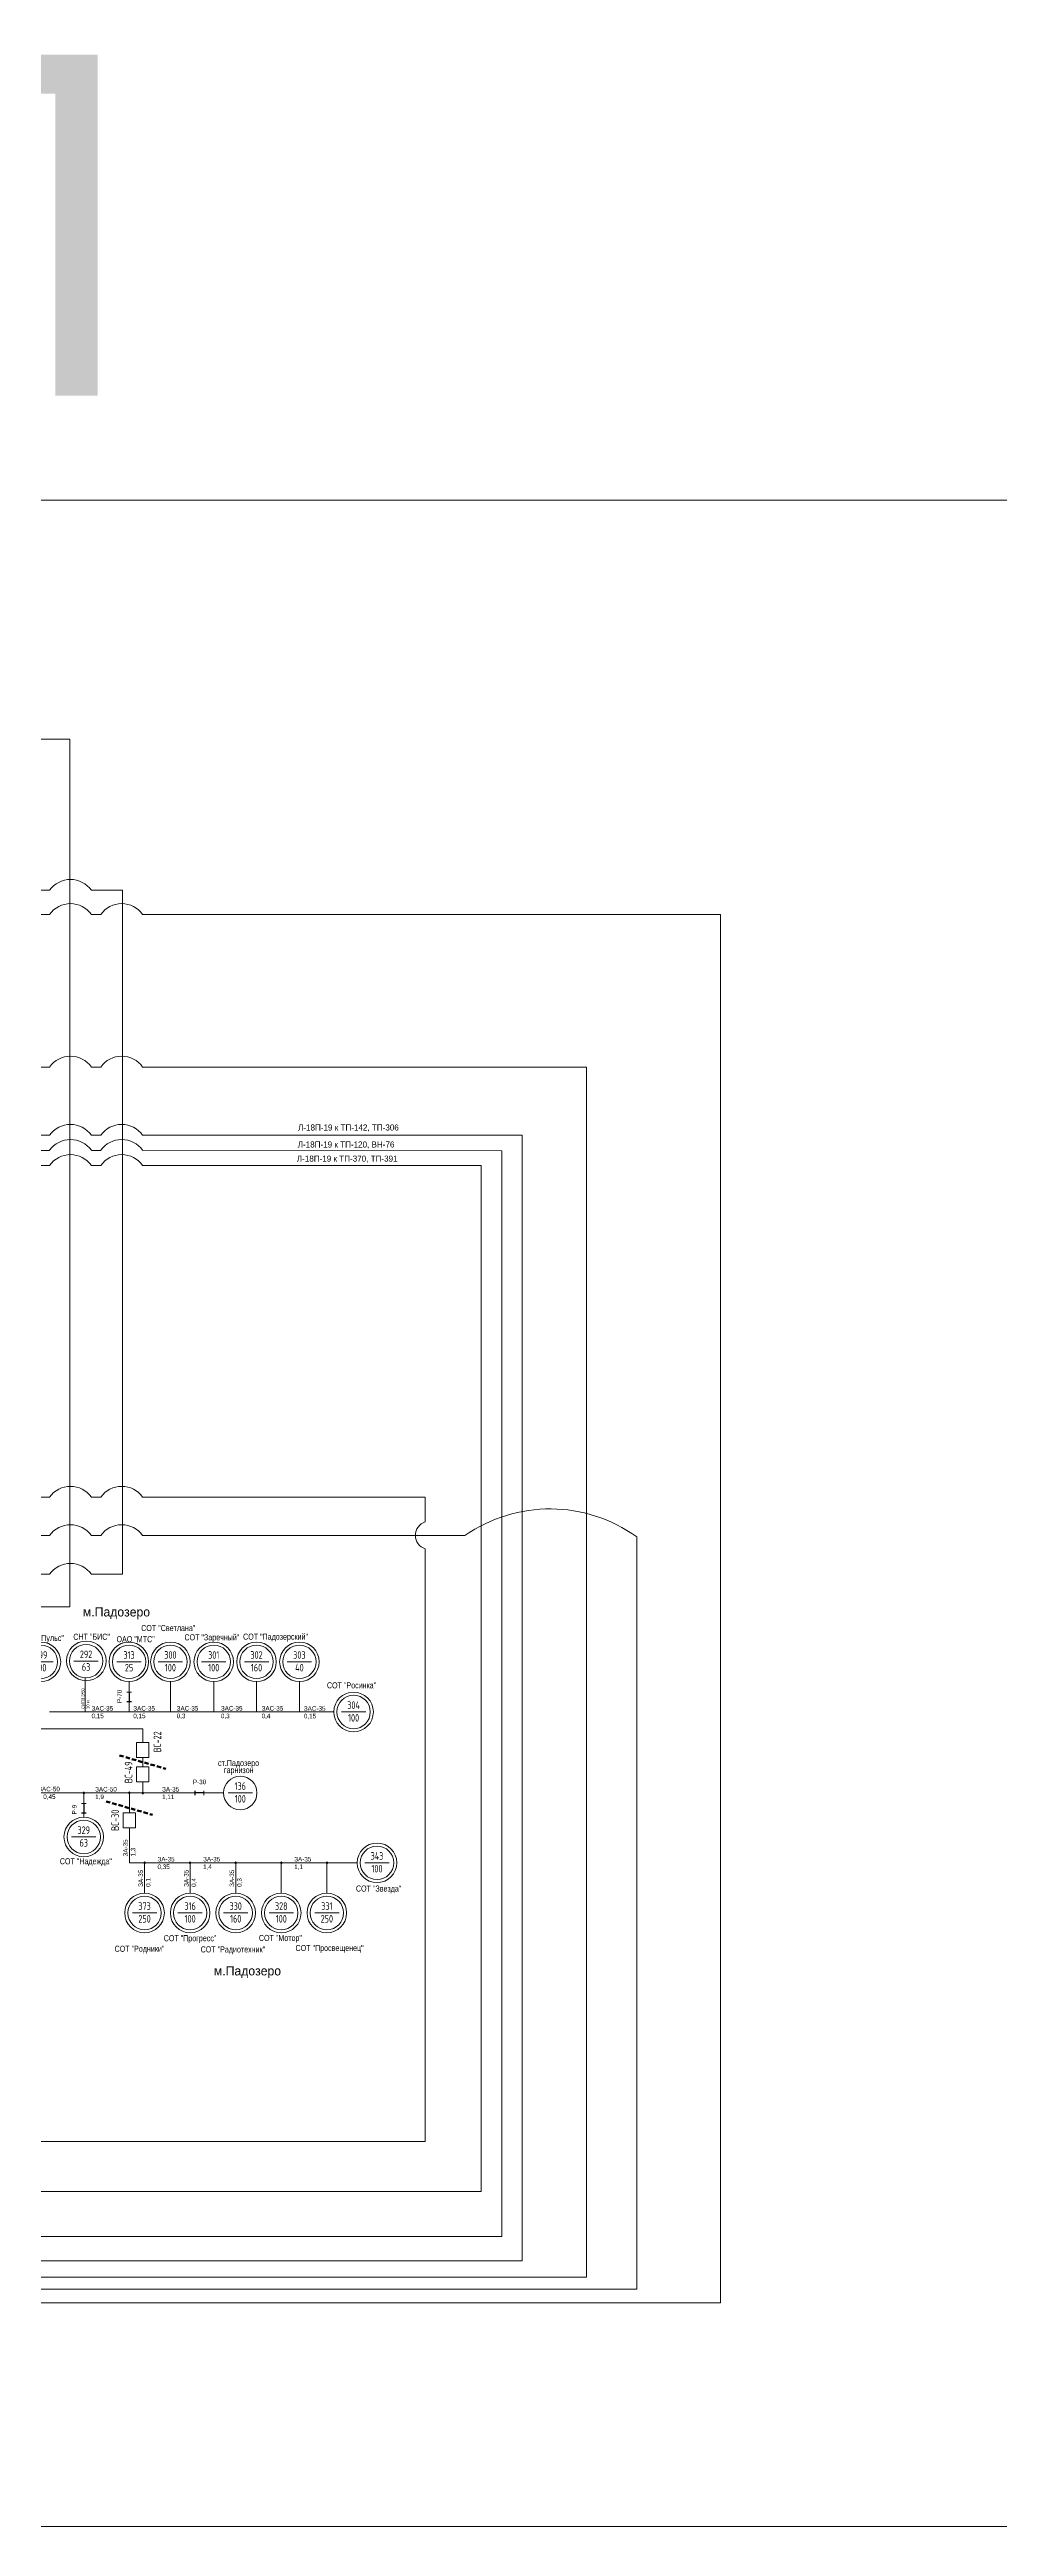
# Model space of a CAD drawing. Header units: millimetres. Extents: x 761 to 2477, y -1102 to -145.
# Drawn here: x 1704.6 to 1843.7, y -507.8 to -144.8 of the extents above; entities that cross this region are included whole.
import ezdxf
from ezdxf.enums import TextEntityAlignment as Align

# ---------------------------------------------------------------- set-up
doc = ezdxf.new("R2010")
doc.units = ezdxf.units.MM
doc.linetypes.add('HIDDEN', pattern=[9.525, 6.35, -3.175])
for name, color, linetype, lineweight in [('10_КВ', 250, 'Continuous', 18), ('АТРИБУТЫ', 7, 'Continuous', 13), ('РАЗЪЕД_РУБИЛЬН', 150, 'Continuous', 13), ('ТЕКСТ', 7, 'Continuous', 13)]:
    doc.layers.add(name, color=color, linetype=linetype, lineweight=lineweight)
doc.layers.add('Слой1', color=7, linetype='Continuous', lineweight=13, plot=False)
doc.layers.add('СХ_ОПЕРАТИВНАЯ', color=10, linetype='Continuous')
doc.layers.add('ШУНТ_РАЗЪЕД', color=161, linetype='Continuous')
doc.styles.add('ATTRIB', font='txt.shx', dxfattribs={"width": 0.7, "height": 5})
doc.styles.add('ТЕКСТ_МОДЕЛИ', font='txt.shx', dxfattribs={"width": 0.7, "height": 5})

# ---------------------------------------------------------------- blocks, each defined once
blk = doc.blocks.new('ТРАНСФ_ПОДСТ')
at = {"color": 7}
blk.add_line((-8, -11), (8, -11), dxfattribs=at)
at = {"color": 0}
blk.add_circle((0, -11), 11, dxfattribs=at)
at = {"layer": 'АТРИБУТЫ', "style": 'ATTRIB', "width": 0.7, "flags": 4}
for tag, p in [('MOCHNOCT', (0, -17.3)), ('OBOZN', (0, -9))]:
    blk.add_attdef(tag, text='', height=5, dxfattribs=at).set_placement(p, align=Align.CENTER)
at = {"layer": 'АТРИБУТЫ', "style": 'ТЕКСТ_МОДЕЛИ', "width": 0.7}
blk.add_attdef('MESTO_1', text='', height=5, dxfattribs=at).set_placement((14, -11), align=Align.BOTTOM_LEFT)
blk.add_attdef('MESTO_2', text='', height=5, dxfattribs=at).set_placement((14, -12), align=Align.TOP_LEFT)
blk = doc.blocks.new('РАЗЪЕДИНИТЕЛЬ')
at = {"color": 0, "linetype": 'ByBlock'}
for p, q in [((0, 0), (0, -3)), ((0, -9), (0, -12))]:
    blk.add_line(p, q, dxfattribs=at)
at = {"layer": 'РАЗЪЕД_РУБИЛЬН', "color": 0, "linetype": 'ByBlock'}
blk.add_line((-1.5, -3), (1.5, -3), dxfattribs=at)
at = {"layer": 'СХ_ОПЕРАТИВНАЯ', "color": 0, "linetype": 'ByBlock'}
blk.add_line((-1.5, -9), (1.5, -9), dxfattribs=at)
at = {"layer": 'ШУНТ_РАЗЪЕД', "color": 0}
blk.add_line((0, -3), (0, -9), dxfattribs=at)
at = {"layer": 'РАЗЪЕД_РУБИЛЬН', "color": 7, "style": 'ATTRIB', "width": 0.7}
blk.add_attdef('ДИСП_НОМ', text='', height=5, dxfattribs=at).set_placement((-4.75, -6), align=Align.MIDDLE_RIGHT)
at = {"layer": 'РАЗЪЕД_РУБИЛЬН', "color": 7, "style": 'ATTRIB', "width": 0.7, "flags": 1}
blk.add_attdef('КОД', text='', height=5, dxfattribs=at).set_placement((-4.75, -12), align=Align.MIDDLE_RIGHT)
blk = doc.blocks.new('ОТВЕТВЛЕНИЕ')
at = {"color": 0, "linetype": 'ByBlock'}
blk.add_solid([(0, 1.1), (1.1, 0), (-1.1, 0), (0, -1.1)], dxfattribs=at)
blk = doc.blocks.new('ВЫКЛЮЧАТЕЛЬ')
at = {"color": 0, "linetype": 'ByBlock'}
for p, q in [((0, 0), (0, -3)), ((0, -13), (0, -16))]:
    blk.add_line(p, q, dxfattribs=at)
blk.add_lwpolyline([(-4, -3), (4, -3), (4, -13), (-4, -13)], close=True, dxfattribs=at)
at = {"layer": 'АТРИБУТЫ', "style": 'ATTRIB', "width": 0.7}
blk.add_attdef('ДИСП_НОМ', text='', height=5, dxfattribs=at).set_placement((-6, -8), align=Align.MIDDLE_RIGHT)
at = {"layer": 'АТРИБУТЫ', "style": 'ATTRIB', "width": 0.7, "flags": 1}
blk.add_attdef('КОД', text='', height=5, dxfattribs=at).set_placement((-6, -14), align=Align.MIDDLE_RIGHT)

msp = doc.modelspace()

# ---------------------------------------------------------------- linework, layer by layer
at = {"layer": '10_КВ', "color": 7}
for p, q in [((1707.62, -245.83), (1624.49, -245.83)), ((1707.62, -372.99), (1707.62, -245.83)), ((1570.48, -293.9), (1704.64, -293.9)), ((1710.77, -293.9), (1712.15, -293.9)), ((1783.33, -293.9), (1718.28, -293.9)), ((1783.34, -471.28), (1783.33, -293.9)), ((1508.5, -303.89), (1704.64, -303.89)), ((1710.77, -303.89), (1712.15, -303.89)), ((1718.28, -303.89), (1773.94, -303.89)), ((1773.94, -303.89), (1773.94, -468.87)), ((1512.92, -306.1), (1704.64, -306.1)), ((1517.35, -308.32), (1704.64, -308.32)), ((1710.77, -306.1), (1712.15, -306.1)), ((1710.77, -308.32), (1712.15, -308.32)), ((1770.92, -306.16), (1718.28, -306.1)), ((1767.91, -308.32), (1718.28, -308.32)), ((1767.91, -309.86), (1767.91, -308.32)), ((1770.92, -465.32), (1770.92, -306.16)), ((1767.91, -458.71), (1767.91, -309.86)), ((1698.26, -356.94), (1704.64, -356.94)), ((1710.77, -356.94), (1712.15, -356.94)), ((1718.28, -356.94), (1759.7, -356.94)), ((1759.7, -360.57), (1759.7, -356.94)), ((1704.64, -362.56), (1622.52, -362.56)), ((1710.77, -362.56), (1712.15, -362.56)), ((1718.28, -362.56), (1765.54, -362.56)), ((1790.72, -473.03), (1790.72, -362.75)), ((1759.7, -451.35), (1759.7, -364.51)), ((1707.62, -372.99), (1663.38, -372.99)), ((1718.3, -399.33), (1718.3, -399.72)), ((1696.38, -400.29), (1709.66, -400.29)), ((1709.66, -400.29), (1709.66, -401.18)), ((1709.66, -400.29), (1714.11, -400.29)), ((1714.11, -400.29), (1716.34, -400.29)), ((1716.34, -400.29), (1716.34, -402.51)), ((1716.34, -400.29), (1720.79, -400.29)), ((1718.3, -399.72), (1718.3, -400.29)), ((1720.79, -400.29), (1725.25, -400.29)), ((1727.92, -400.29), (1730.15, -400.29)), ((1558.1, -451.35), (1759.7, -451.35)), ((1521.68, -458.71), (1767.91, -458.71)), ((1544.02, -465.32), (1770.92, -465.32)), ((1773.94, -468.87), (1581.44, -468.87)), ((1595.23, -471.28), (1783.34, -471.28))]:
    msp.add_line(p, q, dxfattribs=at)
at = {"layer": '10_КВ', "color": 140}
for p, q in [((1704.64, -267.99), (1699.9, -267.99)), ((1715.33, -267.99), (1710.77, -267.99)), ((1715.33, -267.99), (1715.33, -362.44)), ((1715.33, -368.24), (1715.33, -362.44)), ((1710.77, -368.24), (1715.33, -368.24))]:
    msp.add_line(p, q, dxfattribs=at)
at = {"layer": '10_КВ', "color": 112}
for p, q in [((1543.22, -271.53), (1704.64, -271.53)), ((1710.77, -271.53), (1712.15, -271.53)), ((1803.01, -271.53), (1718.28, -271.53)), ((1803.01, -475), (1803.01, -271.53)), ((1625.44, -475), (1803.01, -475))]:
    msp.add_line(p, q, dxfattribs=at)
at = {"layer": '10_КВ', "color": 5}
msp.add_line((1698.26, -368.24), (1704.64, -368.24), dxfattribs=at)
at = {"layer": '10_КВ', "color": 6, "ltscale": 100}
msp.add_line((1709.87, -383.42), (1709.87, -388.41), dxfattribs=at)
at = {"layer": '10_КВ', "color": 6}
for p, q in [((1716.3, -384.86), (1716.3, -383.97)), ((1722.36, -388.42), (1722.36, -383.97)), ((1728.71, -388.42), (1728.71, -383.97)), ((1734.98, -388.42), (1734.98, -383.97)), ((1741.27, -388.42), (1741.27, -383.97)), ((1704.62, -388.42), (1717.94, -388.42)), ((1716.3, -388.42), (1716.3, -387.53)), ((1717.94, -388.42), (1724.63, -388.42)), ((1724.63, -388.42), (1731.31, -388.42)), ((1731.31, -388.42), (1737.99, -388.42)), ((1737.99, -388.42), (1744.67, -388.42)), ((1744.67, -388.42), (1746.32, -388.42)), ((1718.3, -390.87), (1698.63, -390.87)), ((1718.3, -392.21), (1718.3, -390.87)), ((1716.34, -406.08), (1716.34, -410.53)), ((1716.34, -410.53), (1718.57, -410.53)), ((1718.57, -410.53), (1718.57, -414.98)), ((1718.57, -410.53), (1725.25, -410.53)), ((1725.25, -410.53), (1725.25, -414.98)), ((1725.25, -410.53), (1731.93, -410.53)), ((1731.93, -410.53), (1731.93, -414.98)), ((1731.93, -410.53), (1738.61, -410.53)), ((1738.61, -410.53), (1738.61, -414.98)), ((1738.61, -410.53), (1745.29, -410.53)), ((1745.29, -410.53), (1745.29, -414.98)), ((1745.29, -410.53), (1749.74, -410.53))]:
    msp.add_line(p, q, dxfattribs=at)
at = {"layer": '10_КВ', "color": 6, "linetype": 'HIDDEN', "lineweight": 60, "ltscale": 0.1}
for p, q in [((1714.89, -394.78), (1721.71, -396.76)), ((1712.93, -401.52), (1719.75, -403.5))]:
    msp.add_line(p, q, dxfattribs=at)
at = {"layer": '10_КВ', "color": 7, "ltscale": 100}
msp.add_lwpolyline([(1548.46, -492.77), (1555.31, -492.77), (1555.31, -501.69), (1632.31, -501.69), (1632.31, -477.04, -0.621286), (1632.34, -473.03), (1790.72, -473.03)], format="xyb", dxfattribs=at)
at = {"layer": '10_КВ', "color": 6}
for centre in [(1703.38, -381.07), (1710.03, -380.92), (1716.26, -381.07), (1722.36, -381.07), (1728.71, -381.07), (1734.98, -381.07), (1741.27, -381.07), (1749.21, -388.42), (1752.64, -410.53), (1718.57, -417.88), (1725.25, -417.88), (1731.93, -417.88), (1738.61, -417.88), (1745.29, -417.88)]:
    msp.add_circle(centre, 2.9, dxfattribs=at)
at = {"layer": '10_КВ'}
msp.add_circle((1709.66, -406.74), 2.9, dxfattribs=at)
at = {"layer": '10_КВ', "color": 140}
for centre in [(1707.71, -270.16), (1707.71, -370.41)]:
    msp.add_arc(centre, 3.76, 35.3204, 144.6796, dxfattribs=at)
at = {"layer": '10_КВ', "color": 112}
for centre in [(1707.71, -273.7), (1715.22, -273.7)]:
    msp.add_arc(centre, 3.76, 35.3204, 144.6796, dxfattribs=at)
at = {"layer": '10_КВ', "color": 7}
for centre, radius, start, end in [((1707.71, -296.07), 3.76, 35.3204, 144.6796), ((1715.22, -296.07), 3.76, 35.3204, 144.6796), ((1707.71, -306.06), 3.76, 35.3204, 144.6796), ((1707.71, -308.27), 3.76, 35.3204, 144.6796), ((1715.22, -306.06), 3.76, 35.3204, 144.6796), ((1715.22, -308.27), 3.76, 35.3204, 144.6796), ((1707.71, -310.49), 3.76, 35.3204, 144.6796), ((1715.22, -310.49), 3.76, 35.3204, 144.6796), ((1707.71, -359.11), 3.76, 35.3204, 144.6796), ((1715.22, -359.11), 3.76, 35.3204, 144.6796), ((1777.99, -380.45), 21.8, 54.2941, 124.8558), ((1707.71, -364.73), 3.76, 35.3204, 144.6796), ((1715.22, -364.73), 3.76, 35.3204, 144.6796)]:
    msp.add_arc(centre, radius, start, end, dxfattribs=at)
at = {"layer": '10_КВ', "color": 7, "ltscale": 100}
msp.add_arc((1760.33, -362.54), 2.07, 107.8149, 252.1851, dxfattribs=at)
at = {"layer": 'Слой1', "color": 3}
msp.add_lwpolyline([(1425.25, -507.8), (1845.25, -507.8), (1845.25, -210.8), (1425.25, -210.8)], close=True, dxfattribs=at)

# ---------------------------------------------------------------- block references
at = {"layer": '10_КВ', "color": 6}
ref = msp.add_blockref('ТРАНСФ_ПОДСТ', (1696.93, -378.62), dxfattribs=dict(at, xscale=0.2227016151358459, yscale=0.2227016151358459, zscale=0.2227016151358459))
ref.add_attrib('MESTO_1', 'м.Падозеро', dxfattribs={"layer": 'АТРИБУТЫ', "height": 1.336}).set_placement((1709.54, -374.82), align=Align.BOTTOM_LEFT)
ref.add_attrib('MESTO_2', 'Якушев С.Б.', dxfattribs={"layer": 'АТРИБУТЫ', "height": 0.8908, "width": 0.7}).set_placement((1694.11, -377.1), align=Align.TOP_LEFT)
ref.add_attrib('OBOZN', '406', dxfattribs={"layer": 'АТРИБУТЫ', "height": 1.114, "style": 'ATTRIB', "width": 0.7, "flags": 4}).set_placement((1696.93, -380.62), align=Align.CENTER)
ref.add_attrib('MOCHNOCT', '100', dxfattribs={"layer": 'АТРИБУТЫ', "height": 1.114, "style": 'ATTRIB', "width": 0.7, "flags": 4}).set_placement((1696.93, -382.48), align=Align.CENTER)
ref = msp.add_blockref('ТРАНСФ_ПОДСТ', (1703.38, -378.62), dxfattribs=dict(at, xscale=0.2227016151358459, yscale=0.2227016151358459, zscale=0.2227016151358459))
ref.add_attrib('MESTO_1', 'СОТ "Пульс"', dxfattribs={"layer": 'АТРИБУТЫ', "height": 0.8908, "width": 0.7}).set_placement((1700.57, -378.29), align=Align.BOTTOM_LEFT)
ref.add_attrib('OBOZN', '399', dxfattribs={"layer": 'АТРИБУТЫ', "height": 1.114, "style": 'ATTRIB', "width": 0.7, "flags": 4}).set_placement((1703.38, -380.62), align=Align.CENTER)
ref.add_attrib('MOCHNOCT', '100', dxfattribs={"layer": 'АТРИБУТЫ', "height": 1.114, "style": 'ATTRIB', "width": 0.7, "flags": 4}).set_placement((1703.38, -382.48), align=Align.CENTER)
ref = msp.add_blockref('ТРАНСФ_ПОДСТ', (1710, -378.52), dxfattribs=dict(at, xscale=0.2227016151358459, yscale=0.2227016151358459, zscale=0.2227016151358459))
ref.add_attrib('MESTO_1', 'СНТ "БИС"', dxfattribs={"layer": 'АТРИБУТЫ', "height": 0.891, "width": 0.7}).set_placement((1708.13, -378.11), align=Align.BOTTOM_LEFT)
ref.add_attrib('OBOZN', '292', dxfattribs={"layer": 'АТРИБУТЫ', "height": 1.114, "style": 'ATTRIB', "width": 0.7, "flags": 4}).set_placement((1710, -380.53), align=Align.CENTER)
ref.add_attrib('MOCHNOCT', '63', dxfattribs={"layer": 'АТРИБУТЫ', "height": 1.114, "style": 'ATTRIB', "width": 0.7, "flags": 4}).set_placement((1710, -382.38), align=Align.CENTER)
ref = msp.add_blockref('ТРАНСФ_ПОДСТ', (1716.3, -378.62), dxfattribs=dict(at, xscale=0.2227016151358459, yscale=0.2227016151358459, zscale=0.2227016151358459))
ref.add_attrib('MESTO_1', 'ОАО "МТС"', dxfattribs={"layer": 'АТРИБУТЫ', "height": 0.891, "width": 0.7}).set_placement((1714.46, -378.46), align=Align.BOTTOM_LEFT)
ref.add_attrib('OBOZN', '313', dxfattribs={"layer": 'АТРИБУТЫ', "height": 1.114, "style": 'ATTRIB', "width": 0.7, "flags": 4}).set_placement((1716.3, -380.62), align=Align.CENTER)
ref.add_attrib('MOCHNOCT', '25', dxfattribs={"layer": 'АТРИБУТЫ', "height": 1.114, "style": 'ATTRIB', "width": 0.7, "flags": 4}).set_placement((1716.3, -382.48), align=Align.CENTER)
ref = msp.add_blockref('ТРАНСФ_ПОДСТ', (1722.36, -378.62), dxfattribs=dict(at, xscale=0.2227016151358459, yscale=0.2227016151358459, zscale=0.2227016151358459))
ref.add_attrib('MESTO_1', 'СОТ "Светлана"', dxfattribs={"layer": 'АТРИБУТЫ', "height": 0.8908, "width": 0.7}).set_placement((1718.08, -376.83), align=Align.BOTTOM_LEFT)
ref.add_attrib('OBOZN', '300', dxfattribs={"layer": 'АТРИБУТЫ', "height": 1.114, "style": 'ATTRIB', "width": 0.7, "flags": 4}).set_placement((1722.36, -380.62), align=Align.CENTER)
ref.add_attrib('MOCHNOCT', '100', dxfattribs={"layer": 'АТРИБУТЫ', "height": 1.114, "style": 'ATTRIB', "width": 0.7, "flags": 4}).set_placement((1722.36, -382.48), align=Align.CENTER)
ref = msp.add_blockref('ТРАНСФ_ПОДСТ', (1728.71, -378.62), dxfattribs=dict(at, xscale=0.2227016151358459, yscale=0.2227016151358459, zscale=0.2227016151358459))
ref.add_attrib('MESTO_1', 'СОТ "Заречный"', dxfattribs={"layer": 'АТРИБУТЫ', "height": 0.8908, "width": 0.7}).set_placement((1724.42, -378.19), align=Align.BOTTOM_LEFT)
ref.add_attrib('OBOZN', '301', dxfattribs={"layer": 'АТРИБУТЫ', "height": 1.114, "style": 'ATTRIB', "width": 0.7, "flags": 4}).set_placement((1728.71, -380.62), align=Align.CENTER)
ref.add_attrib('MOCHNOCT', '100', dxfattribs={"layer": 'АТРИБУТЫ', "height": 1.114, "style": 'ATTRIB', "width": 0.7, "flags": 4}).set_placement((1728.71, -382.48), align=Align.CENTER)
ref = msp.add_blockref('ТРАНСФ_ПОДСТ', (1734.98, -378.62), dxfattribs=dict(at, xscale=0.2227016151358459, yscale=0.2227016151358459, zscale=0.2227016151358459))
ref.add_attrib('MESTO_1', 'СОТ "Падозерский"', dxfattribs={"layer": 'АТРИБУТЫ', "height": 0.8908, "width": 0.7}).set_placement((1733.01, -378.09), align=Align.BOTTOM_LEFT)
ref.add_attrib('OBOZN', '302', dxfattribs={"layer": 'АТРИБУТЫ', "height": 1.114, "style": 'ATTRIB', "width": 0.7, "flags": 4}).set_placement((1734.98, -380.62), align=Align.CENTER)
ref.add_attrib('MOCHNOCT', '160', dxfattribs={"layer": 'АТРИБУТЫ', "height": 1.114, "style": 'ATTRIB', "width": 0.7, "flags": 4}).set_placement((1734.98, -382.48), align=Align.CENTER)
at = {"layer": '10_КВ', "color": 6, "xscale": 0.2227016151358459, "yscale": 0.2227016151358459, "zscale": 0.2227016151358459}
msp.add_blockref('ТРАНСФ_ПОДСТ', (1741.27, -378.62), dxfattribs=at).add_auto_attribs({'OBOZN': '303', 'MOCHNOCT': '40'})
at = {"layer": '10_КВ', "color": 6}
ref = msp.add_blockref('ТРАНСФ_ПОДСТ', (1749.21, -385.97), dxfattribs=dict(at, xscale=0.2227016151358459, yscale=0.2227016151358459, zscale=0.2227016151358459))
ref.add_attrib('MESTO_1', 'СОТ "Росинка"', dxfattribs={"layer": 'АТРИБУТЫ', "height": 0.8908, "width": 0.7}).set_placement((1745.3, -385.22), align=Align.BOTTOM_LEFT)
ref.add_attrib('OBOZN', '304', dxfattribs={"layer": 'АТРИБУТЫ', "height": 1.114, "style": 'ATTRIB', "width": 0.7, "flags": 4}).set_placement((1749.21, -387.97), align=Align.CENTER)
ref.add_attrib('MOCHNOCT', '100', dxfattribs={"layer": 'АТРИБУТЫ', "height": 1.114, "style": 'ATTRIB', "width": 0.7, "flags": 4}).set_placement((1749.21, -389.83), align=Align.CENTER)
at = {"layer": '10_КВ', "color": 6, "xscale": 0.2227016151358459, "yscale": 0.2227016151358459, "zscale": 0.2227016151358459}
for name, p in [('РАЗЪЕДИНИТЕЛЬ', (1716.3, -384.86)), ('ОТВЕТВЛЕНИЕ', (1718.57, -410.53)), ('ОТВЕТВЛЕНИЕ', (1725.25, -410.53)), ('ОТВЕТВЛЕНИЕ', (1731.93, -410.53)), ('ОТВЕТВЛЕНИЕ', (1738.61, -410.53)), ('ОТВЕТВЛЕНИЕ', (1745.29, -410.53))]:
    msp.add_blockref(name, p, dxfattribs=at)
at = {"layer": '10_КВ', "color": 6}
ref = msp.add_blockref('ВЫКЛЮЧАТЕЛЬ', (1718.3, -392.21), dxfattribs=dict(at, xscale=-0.2227016151358459, yscale=0.2227016151359577, zscale=0.2227016151360001))
ref.add_attrib('ДИСП_НОМ', 'ВС-22', dxfattribs={"layer": 'АТРИБУТЫ', "height": 1.114, "rotation": 90, "style": 'ATTRIB', "width": 0.7}).set_placement((1720.45, -391.26), align=Align.MIDDLE_RIGHT)
at = {"layer": '10_КВ', "color": 7}
ref = msp.add_blockref('ТРАНСФ_ПОДСТ', (1732.6, -397.84), dxfattribs=dict(at, xscale=0.2227016151358459, yscale=0.2227016151358459, zscale=0.2227016151358459))
ref.add_attrib('MESTO_1', 'ст.Падозеро', dxfattribs={"layer": 'АТРИБУТЫ', "height": 0.8908, "width": 0.7}).set_placement((1729.34, -396.61), align=Align.BOTTOM_LEFT)
ref.add_attrib('MESTO_2', 'гарнизон', dxfattribs={"layer": 'АТРИБУТЫ', "height": 0.891, "width": 0.7}).set_placement((1730.21, -396.49), align=Align.TOP_LEFT)
ref.add_attrib('OBOZN', '136', dxfattribs={"layer": 'АТРИБУТЫ', "height": 1.114, "style": 'ATTRIB', "width": 0.7, "flags": 4}).set_placement((1732.6, -399.84), align=Align.CENTER)
ref.add_attrib('MOCHNOCT', '100', dxfattribs={"layer": 'АТРИБУТЫ', "height": 1.114, "style": 'ATTRIB', "width": 0.7, "flags": 4}).set_placement((1732.6, -401.7), align=Align.CENTER)
ref = msp.add_blockref('ВЫКЛЮЧАТЕЛЬ', (1718.3, -395.77), dxfattribs=dict(at, xscale=-0.2227016151358459, yscale=0.2227016151359577, zscale=0.2227016151360001))
ref.add_attrib('ДИСП_НОМ', 'ВС-49', dxfattribs={"layer": 'АТРИБУТЫ', "height": 1.114, "rotation": 90, "style": 'ATTRIB', "width": 0.7}).set_placement((1716.23, -395.67), align=Align.MIDDLE_RIGHT)
at = {"layer": '10_КВ', "color": 7, "xscale": 0.2227016151358459, "yscale": 0.2227016151358459, "zscale": 0.2227016151358459}
for name, p in [('РАЗЪЕДИНИТЕЛЬ', (1709.66, -401.18)), ('ОТВЕТВЛЕНИЕ', (1709.66, -400.29)), ('ОТВЕТВЛЕНИЕ', (1716.34, -400.29)), ('ОТВЕТВЛЕНИЕ', (1718.3, -400.29))]:
    msp.add_blockref(name, p, dxfattribs=at)
at = {"layer": '10_КВ', "color": 6}
ref = msp.add_blockref('ВЫКЛЮЧАТЕЛЬ', (1716.34, -402.51), dxfattribs=dict(at, xscale=-0.2227016151358459, yscale=0.2227016151359577, zscale=0.2227016151360001))
ref.add_attrib('ДИСП_НОМ', 'ВС-30', dxfattribs={"layer": 'АТРИБУТЫ', "height": 1.114, "rotation": 90, "style": 'ATTRIB', "width": 0.7}).set_placement((1714.26, -402.74), align=Align.MIDDLE_RIGHT)
at = {"layer": '10_КВ', "color": 7, "xscale": 0.2227016151359577, "yscale": 0.2227016151359577, "zscale": 0.2227016151359577, "rotation": 270}
msp.add_blockref('РАЗЪЕДИНИТЕЛЬ', (1727.92, -400.29), dxfattribs=at)
at = {"layer": '10_КВ'}
ref = msp.add_blockref('ТРАНСФ_ПОДСТ', (1709.66, -404.29), dxfattribs=dict(at, xscale=0.2227016151358459, yscale=0.2227016151358459, zscale=0.2227016151358459))
ref.add_attrib('MESTO_1', 'СОТ "Надежда"', dxfattribs={"layer": 'АТРИБУТЫ', "height": 0.8908, "width": 0.7}).set_placement((1706.15, -411.01), align=Align.BOTTOM_LEFT)
ref.add_attrib('OBOZN', '329', dxfattribs={"layer": 'АТРИБУТЫ', "height": 1.114, "style": 'ATTRIB', "width": 0.7, "flags": 4}).set_placement((1709.66, -406.3), align=Align.CENTER)
ref.add_attrib('MOCHNOCT', '63', dxfattribs={"layer": 'АТРИБУТЫ', "height": 1.114, "style": 'ATTRIB', "width": 0.7, "flags": 4}).set_placement((1709.66, -408.15), align=Align.CENTER)
at = {"layer": '10_КВ', "color": 6}
ref = msp.add_blockref('ТРАНСФ_ПОДСТ', (1752.64, -408.08), dxfattribs=dict(at, xscale=0.2227016151358459, yscale=0.2227016151358459, zscale=0.2227016151358459))
ref.add_attrib('MESTO_1', 'СОТ "Звезда"', dxfattribs={"layer": 'АТРИБУТЫ', "height": 0.8908, "width": 0.7}).set_placement((1749.55, -415.01), align=Align.BOTTOM_LEFT)
ref.add_attrib('OBOZN', '343', dxfattribs={"layer": 'АТРИБУТЫ', "height": 1.114, "style": 'ATTRIB', "width": 0.7, "flags": 4}).set_placement((1752.64, -410.08), align=Align.CENTER)
ref.add_attrib('MOCHNOCT', '100', dxfattribs={"layer": 'АТРИБУТЫ', "height": 1.114, "style": 'ATTRIB', "width": 0.7, "flags": 4}).set_placement((1752.64, -411.94), align=Align.CENTER)
ref = msp.add_blockref('ТРАНСФ_ПОДСТ', (1718.57, -415.43), dxfattribs=dict(at, xscale=0.2227016151358459, yscale=0.2227016151358459, zscale=0.2227016151358459))
ref.add_attrib('MESTO_1', 'м.Падозеро', dxfattribs={"layer": 'АТРИБУТЫ', "height": 1.336}).set_placement((1728.74, -427.43), align=Align.BOTTOM_LEFT)
ref.add_attrib('MESTO_2', 'СОТ "Родники"', dxfattribs={"layer": 'АТРИБУТЫ', "height": 0.8908, "width": 0.7}).set_placement((1714.18, -422.68), align=Align.TOP_LEFT)
ref.add_attrib('OBOZN', '373', dxfattribs={"layer": 'АТРИБУТЫ', "height": 1.114, "style": 'ATTRIB', "width": 0.7, "flags": 4}).set_placement((1718.57, -417.43), align=Align.CENTER)
ref.add_attrib('MOCHNOCT', '250', dxfattribs={"layer": 'АТРИБУТЫ', "height": 1.114, "style": 'ATTRIB', "width": 0.7, "flags": 4}).set_placement((1718.57, -419.29), align=Align.CENTER)
ref = msp.add_blockref('ТРАНСФ_ПОДСТ', (1725.25, -415.43), dxfattribs=dict(at, xscale=0.2227016151358459, yscale=0.2227016151358459, zscale=0.2227016151358459))
ref.add_attrib('MESTO_2', 'СОТ "Прогресс"', dxfattribs={"layer": 'АТРИБУТЫ', "height": 0.8908, "width": 0.7}).set_placement((1721.38, -421.13), align=Align.TOP_LEFT)
ref.add_attrib('OBOZN', '316', dxfattribs={"layer": 'АТРИБУТЫ', "height": 1.114, "style": 'ATTRIB', "width": 0.7, "flags": 4}).set_placement((1725.25, -417.43), align=Align.CENTER)
ref.add_attrib('MOCHNOCT', '100', dxfattribs={"layer": 'АТРИБУТЫ', "height": 1.114, "style": 'ATTRIB', "width": 0.7, "flags": 4}).set_placement((1725.25, -419.29), align=Align.CENTER)
ref = msp.add_blockref('ТРАНСФ_ПОДСТ', (1731.93, -415.43), dxfattribs=dict(at, xscale=0.2227016151358459, yscale=0.2227016151358459, zscale=0.2227016151358459))
ref.add_attrib('MESTO_1', 'СОТ "Радиотехник"', dxfattribs={"layer": 'АТРИБУТЫ', "height": 0.8908, "width": 0.7}).set_placement((1726.79, -423.93), align=Align.BOTTOM_LEFT)
ref.add_attrib('OBOZN', '330', dxfattribs={"layer": 'АТРИБУТЫ', "height": 1.114, "style": 'ATTRIB', "width": 0.7, "flags": 4}).set_placement((1731.93, -417.43), align=Align.CENTER)
ref.add_attrib('MOCHNOCT', '160', dxfattribs={"layer": 'АТРИБУТЫ', "height": 1.114, "style": 'ATTRIB', "width": 0.7, "flags": 4}).set_placement((1731.93, -419.29), align=Align.CENTER)
ref = msp.add_blockref('ТРАНСФ_ПОДСТ', (1738.61, -415.43), dxfattribs=dict(at, xscale=0.2227016151358459, yscale=0.2227016151358459, zscale=0.2227016151358459))
ref.add_attrib('MESTO_1', 'СОТ "Мотор"', dxfattribs={"layer": 'АТРИБУТЫ', "height": 0.8908, "width": 0.7}).set_placement((1735.33, -422.25), align=Align.BOTTOM_LEFT)
ref.add_attrib('OBOZN', '328', dxfattribs={"layer": 'АТРИБУТЫ', "height": 1.114, "style": 'ATTRIB', "width": 0.7, "flags": 4}).set_placement((1738.61, -417.43), align=Align.CENTER)
ref.add_attrib('MOCHNOCT', '100', dxfattribs={"layer": 'АТРИБУТЫ', "height": 1.114, "style": 'ATTRIB', "width": 0.7, "flags": 4}).set_placement((1738.61, -419.29), align=Align.CENTER)
ref = msp.add_blockref('ТРАНСФ_ПОДСТ', (1745.29, -415.43), dxfattribs=dict(at, xscale=0.2227016151358459, yscale=0.2227016151358459, zscale=0.2227016151358459))
ref.add_attrib('MESTO_1', 'СОТ "Просвещенец"', dxfattribs={"layer": 'АТРИБУТЫ', "height": 0.8908, "width": 0.7}).set_placement((1740.7, -423.72), align=Align.BOTTOM_LEFT)
ref.add_attrib('OBOZN', '331', dxfattribs={"layer": 'АТРИБУТЫ', "height": 1.114, "style": 'ATTRIB', "width": 0.7, "flags": 4}).set_placement((1745.29, -417.43), align=Align.CENTER)
ref.add_attrib('MOCHNOCT', '250', dxfattribs={"layer": 'АТРИБУТЫ', "height": 1.114, "style": 'ATTRIB', "width": 0.7, "flags": 4}).set_placement((1745.29, -419.29), align=Align.CENTER)

# ---------------------------------------------------------------- texts
at = {"layer": 'ТЕКСТ', "color": 7, "attachment_point": 1}
for s, insert, char_height, width in [('ПС-18П', (1475.96, -145.5), 50, 39.4393), ('Л-18П-19 к ТП-120, ВН-76', (1741.02, -304.8), 0.8849, 25.0242), ('Л-18П-19 к ТП-142, ТП-306', (1741.07, -302.31), 0.8849, 26.4771), ('Л-18П-19 к ТП-370, ТП-391', (1740.89, -306.87), 0.8849, 23.4706), ('Р-30', (1725.66, -398.34), 0.668, 4.6221), ('АСБ-3*95, ЗАС-50\\P^I^I0,45', (1698.38, -399.38), 0.6681, 21.4356), ('ЗАС-50\\P1,9', (1711.33, -399.41), 0.668, 21.4356), ('ЗА-35\\P1,11', (1721.14, -399.41), 0.668, 21.4356)]:
    msp.add_mtext(s, dxfattribs=dict(at, insert=insert, char_height=char_height, width=width))
at = {"layer": 'ТЕКСТ', "color": 6, "attachment_point": 1, "rotation": 90}
for s, insert, char_height, width in [('СИП3 3*50\\P10 м.', (1709.32, -387.98), 0.437, 20.333), ('Р-70', (1714.57, -387.11), 0.668, 4.6221), ('ЗА-35\\P1,3', (1715.44, -409.6), 0.668, 6.744), ('ЗА-35\\P0,1', (1717.66, -414.05), 0.668, 6.744), ('ЗА-35\\P0,4', (1724.35, -414.05), 0.668, 6.744), ('ЗА-35\\P0,3', (1731.03, -414.05), 0.668, 6.744)]:
    msp.add_mtext(s, dxfattribs=dict(at, insert=insert, char_height=char_height, width=width))
at = {"layer": 'ТЕКСТ', "color": 6, "char_height": 0.668, "width": 21.4356, "attachment_point": 1}
for s, insert in [('ЗАС-35\\P0,15', (1710.8, -387.55)), ('ЗАС-35\\P0,15', (1716.92, -387.55)), ('ЗАС-35\\P0,3', (1723.28, -387.55)), ('ЗАС-35\\P0,3', (1729.76, -387.55)), ('ЗАС-35\\P0,4', (1735.73, -387.55)), ('ЗАС-35\\P0,15', (1741.92, -387.57)), ('ЗА-35\\P0,35', (1720.47, -409.66)), ('ЗА-35\\P1,4', (1727.15, -409.66)), ('ЗА-35\\P1,1', (1740.51, -409.66))]:
    msp.add_mtext(s, dxfattribs=dict(at, insert=insert))
at = {"layer": 'ТЕКСТ', "color": 7, "insert": (1707.95, -403.45), "char_height": 0.668, "width": 4.6221, "attachment_point": 1, "rotation": 90}
msp.add_mtext('Р-9', dxfattribs=at)

doc.saveas('drawing.dxf')
